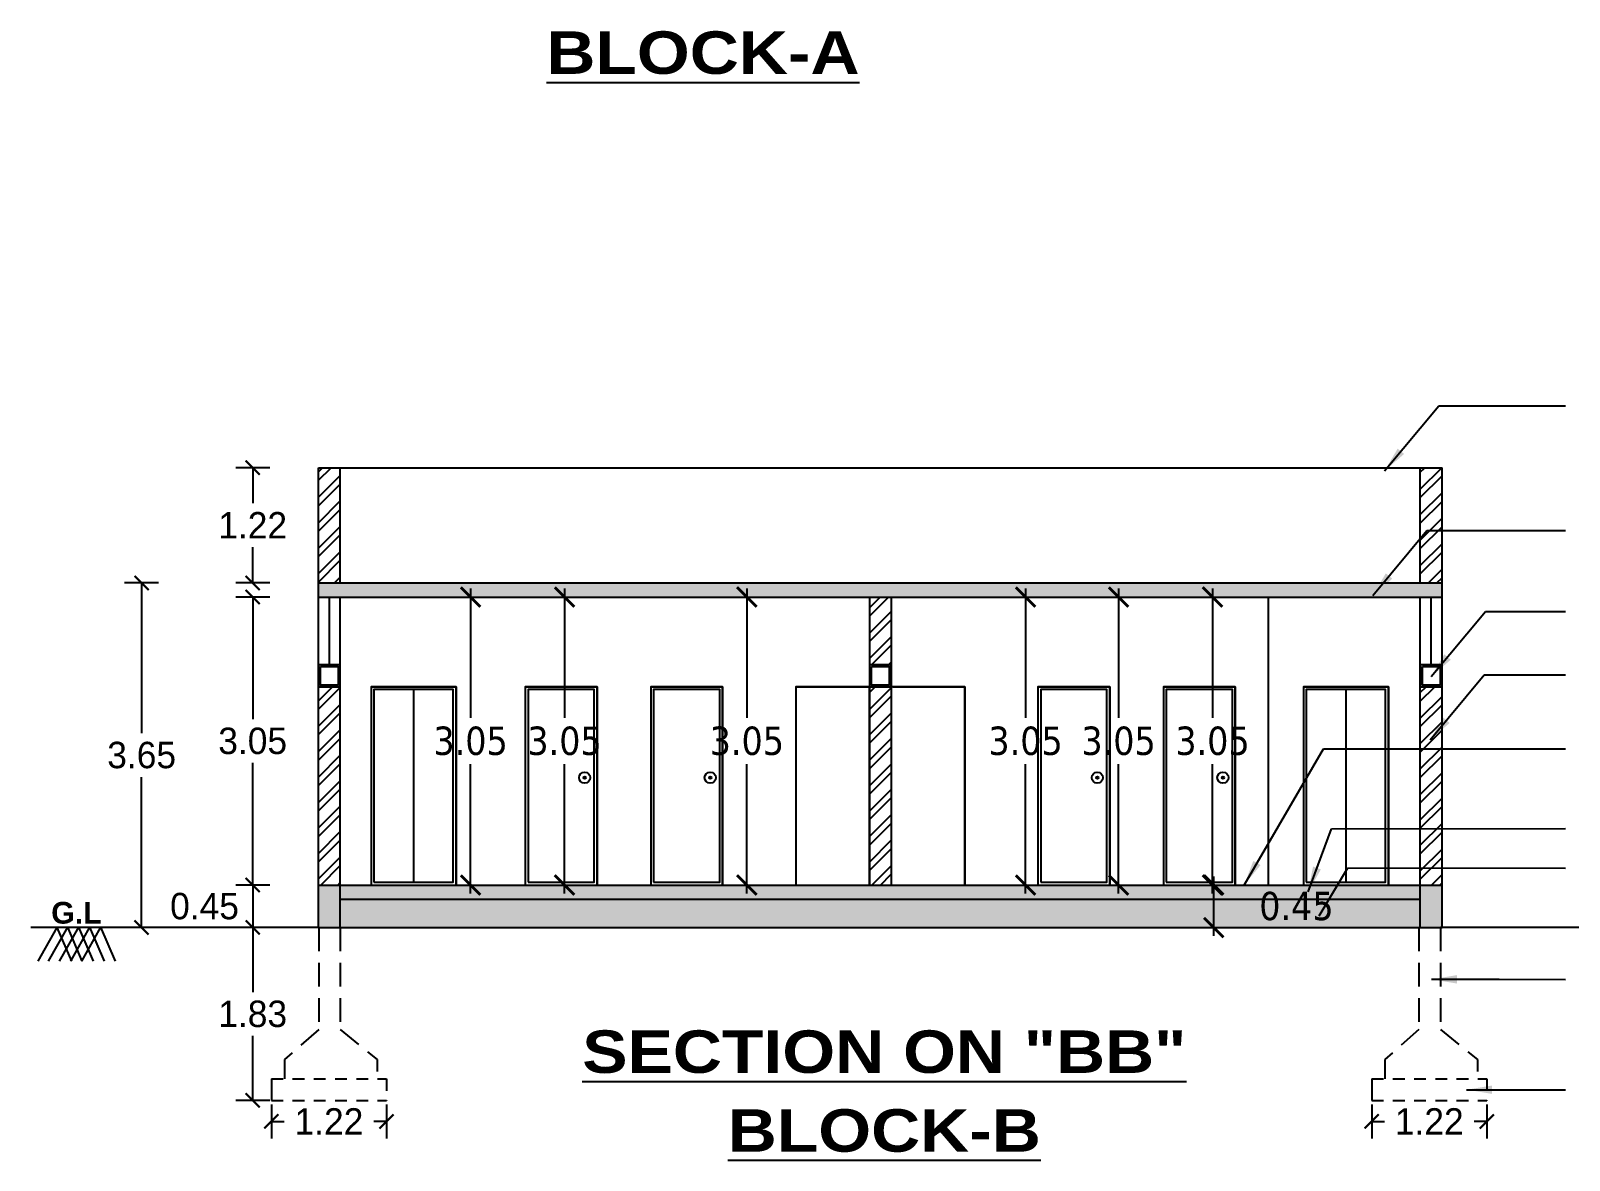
# Model space of a CAD drawing. Header units: metres. Extents: x 743 to 2261, y -742 to 557.
# Drawn here: x 2146.05 to 2162.34, y -620.19 to -608.23 of the extents above; entities that cross this region are included whole.
import ezdxf

# ---------------------------------------------------------------- set-up
doc = ezdxf.new("R2010")
doc.units = ezdxf.units.M
doc.linetypes.add('HIDDEN', pattern=[0.375, 0.25, -0.125])
doc.linetypes.add('HIDDEN2', pattern=[0.1875, 0.125, -0.0625])
for name, color, linetype in [('BLK_2_FLR_0_SP_WC', 233, 'Continuous'), ('BLK_2_FLR_0_WATER_CLOSET', 2, 'Continuous'), ('BLK_2_PLINTH_HEIGHT', 7, 'Continuous')]:
    doc.layers.add(name, color=color, linetype=linetype)
doc.styles.add('CGR', font='ariblk.ttf')
doc.styles.add('kavi', font='ARLRDBD.TTF')
doc.styles.add('STYLE1', font='tahoma.ttf', dxfattribs={"height": 0.4})
doc.styles.add('STYLE2', font='tahoma.ttf', dxfattribs={"height": 0.3})
doc.styles.add('TITLE', font='arialbd.ttf')
doc.dimstyles.new('kavi', dxfattribs={"dimtxt": 0.11, "dimasz": 0.23, "dimexe": 0.18, "dimexo": 0.0625, "dimgap": 0.09, "dimtad": 0, "dimtih": 1, "dimtoh": 1, "dimzin": 0, "dimdsep": 46, "dimtxsty": 'kavi', "dimblk": 'ARCHTICK', "dimcen": 0.09, "dimse1": 1, "dimse2": 1, "dimadec": 0, "dimazin": 0, "dimtfac": 1, "dimtofl": 0, "dimtmove": 0, "dimatfit": 3, "dimldrblk": 'ARCHTICK', "dimfxl": 0, "dimtolj": 1, "dimtzin": 0, "dimarcsym": 0})
doc.dimstyles.new('STY', dxfattribs={"dimscale": 0.9, "dimtxt": 0.23, "dimasz": 0.18, "dimexe": 0.15, "dimexo": 0.6, "dimgap": 0.1, "dimtad": 1, "dimtih": 1, "dimtoh": 1, "dimzin": 0, "dimdsep": 46, "dimtxsty": 'STYLE1', "dimblk": 'CLOSEDBLANK', "dimcen": 0.09375, "dimdle": 0.1, "dimse1": 1, "dimse2": 1, "dimadec": 0, "dimazin": 0, "dimtfac": 1, "dimtmove": 2, "dimatfit": 2, "dimfxl": 0, "dimtolj": 1, "dimtzin": 0, "dimarcsym": 0})
pattern_1 = [(37.5, (1185.355304, -1162.830115), (-0.0014400282, 0.0440471914), [0, -0.0347472, 0, -0.038862, 0, -0.0371475]), (7.5, (1185.355304, -1162.830115), (0.0404570955, 0.064514259), [0, -0.0187452, 0, -0.0313182, 0, -0.0120015]), (327.5, (1185.327186, -1162.830115), (0.0711893133, 0.0001293466), [0, -0.01143, 0, -0.041148, 0, -0.053721]), (317.5, (1185.327186, -1162.830115), (0.0687200807, 0.020063639), [0, -0.005715, 0, -0.0269748, 0, -0.030861])]
pattern_2 = [(50, (1185.3553, -1162.83012), (0.163966202, -0.014345177), [0.017145, -0.188595]), (355, (1185.3553, -1162.83012), (-0.03171908, 0.17195116), [0.013716, -0.150876526]), (100.451445, (1185.36897, -1162.83131), (0.132247122, 0.157605977), [0.014571008, -0.16028122]), (46.1842, (1185.3553, -1162.7844), (0.243971137, -0.037838095), [0.0257175, -0.2828925]), (96.635558, (1185.37563, -1162.78755), (0.21366372, 0.22268351), [0.02185652, -0.24042205]), (351.18415, (1185.3553, -1162.7844), (0.21366372, 0.22268351), [0.02057397, -0.22631376]), (21, (1185.37816, -1162.79583), (0.136452952, -0.092038678), [0.017145, -0.188595]), (326, (1185.37816, -1162.79583), (0.055621826, 0.16576917), [0.013716, -0.150876]), (71.451445, (1185.38953, -1162.8035), (0.192074777, 0.073730492), [0.014571008, -0.160280944]), (37.5, (1185.355304, -1162.830115), (0.002779743, 0.076099535), [0, -0.1490472, 0, -0.153162, 0, -0.1514475]), (7.5, (1185.3553, -1162.830115), (0.060137696, 0.0901625173), [0, -0.0873252, 0, -0.1456182, 0, -0.0577215]), (327.5, (1185.304326, -1162.830115), (0.1220315357, -0.0051558696), [0, -0.05715, 0, -0.178308, 0, -0.236601]), (317.5, (1185.28147, -1162.83012), (0.133316263, 0.022883842), [0, -0.074295, 0, -0.1184148, 0, -0.168021])]
pattern_3 = [(45, (1185.3553, -1162.83012), (-0.134703842, 0.134703842), []), (45, (1185.4451, -1162.83012), (-0.134703842, 0.134703842), [])]

# ---------------------------------------------------------------- blocks, each defined once
blk = doc.blocks.new('_ClosedBlank')
at = {"color": 0, "linetype": 'ByBlock', "lineweight": -2}
for p, q in [((-1, 0.167), (0, 0)), ((-1, 0.167), (-1, -0.167)), ((0, 0), (-1, -0.167))]:
    blk.add_line(p, q, dxfattribs=at)
blk = doc.blocks.new('_ArchTick')
at = {"color": 0, "linetype": 'ByBlock', "const_width": 0.15}
blk.add_lwpolyline([(-0.5, -0.5), (0.5, 0.5)], dxfattribs=at)
blk = doc.blocks.new('*D101')
at = {"color": 0, "lineweight": -2}
for p, q in [((2148.578, -612.857), (2148.218, -612.857)), ((2148.398, -612.857), (2148.398, -613.234)), ((2148.398, -614.077), (2148.398, -613.699)), ((2148.578, -614.077), (2148.218, -614.077))]:
    blk.add_line(p, q, dxfattribs=at)
at = {"color": 0, "lineweight": -2, "xscale": 0.15, "yscale": 0.15, "zscale": 0.15}
for p, rotation in [((2148.398, -612.857), 90), ((2148.398, -614.077), 270)]:
    blk.add_blockref('_ArchTick', p, dxfattribs=dict(at, rotation=rotation))
at = {"color": 0, "insert": (2148.398, -613.467), "char_height": 0.28, "attachment_point": 5, "style": 'kavi'}
blk.add_mtext('\\A1;1.22', dxfattribs=at)
blk = doc.blocks.new('*D102')
at = {"color": 0, "lineweight": -2}
for p, q in [((2148.578, -614.227), (2148.218, -614.227)), ((2148.398, -614.227), (2148.398, -615.519)), ((2148.398, -617.277), (2148.398, -615.984)), ((2148.578, -617.277), (2148.218, -617.277))]:
    blk.add_line(p, q, dxfattribs=at)
at = {"color": 0, "lineweight": -2, "xscale": 0.15, "yscale": 0.15, "zscale": 0.15}
for p, rotation in [((2148.398, -614.227), 90), ((2148.398, -617.277), 270)]:
    blk.add_blockref('_ArchTick', p, dxfattribs=dict(at, rotation=rotation))
at = {"color": 0, "insert": (2148.398, -615.752), "char_height": 0.28, "attachment_point": 5, "style": 'kavi'}
blk.add_mtext('\\A1;3.05', dxfattribs=at)
blk = doc.blocks.new('*D103')
at = {"color": 0, "lineweight": -2}
for p, q in [((2148.578, -617.277), (2148.218, -617.277)), ((2148.398, -617.277), (2148.398, -617.727)), ((2148.578, -617.727), (2148.218, -617.727))]:
    blk.add_line(p, q, dxfattribs=at)
at = {"color": 0, "lineweight": -2, "xscale": 0.15, "yscale": 0.15, "zscale": 0.15}
for p, rotation in [((2148.398, -617.277), 90), ((2148.398, -617.727), 270)]:
    blk.add_blockref('_ArchTick', p, dxfattribs=dict(at, rotation=rotation))
at = {"color": 0, "insert": (2147.888, -617.502), "char_height": 0.28, "attachment_point": 5, "style": 'kavi'}
blk.add_mtext('\\A1;0.45', dxfattribs=at)
blk = doc.blocks.new('*D104')
at = {"color": 0, "lineweight": -2}
for p, q in [((2147.402, -614.077), (2147.042, -614.077)), ((2147.222, -614.077), (2147.222, -615.669)), ((2147.222, -617.727), (2147.222, -616.134)), ((2147.402, -617.727), (2147.042, -617.727))]:
    blk.add_line(p, q, dxfattribs=at)
at = {"color": 0, "lineweight": -2, "xscale": 0.15, "yscale": 0.15, "zscale": 0.15}
for p, rotation in [((2147.222, -614.077), 90), ((2147.222, -617.727), 270)]:
    blk.add_blockref('_ArchTick', p, dxfattribs=dict(at, rotation=rotation))
at = {"color": 0, "insert": (2147.222, -615.902), "char_height": 0.28, "attachment_point": 5, "style": 'kavi'}
blk.add_mtext('\\A1;3.65', dxfattribs=at)
blk = doc.blocks.new('*D105')
at = {"color": 0, "lineweight": -2}
for p, q in [((2148.578, -617.727), (2148.218, -617.727)), ((2148.398, -617.727), (2148.398, -618.411)), ((2148.398, -619.559), (2148.398, -618.875)), ((2148.578, -619.559), (2148.218, -619.559))]:
    blk.add_line(p, q, dxfattribs=at)
at = {"color": 0, "lineweight": -2, "xscale": 0.15, "yscale": 0.15, "zscale": 0.15}
for p, rotation in [((2148.398, -617.727), 90), ((2148.398, -619.559), 270)]:
    blk.add_blockref('_ArchTick', p, dxfattribs=dict(at, rotation=rotation))
at = {"color": 0, "insert": (2148.398, -618.643), "char_height": 0.28, "attachment_point": 5, "style": 'kavi'}
blk.add_mtext('\\A1;1.83', dxfattribs=at)
blk = doc.blocks.new('*D106')
at = {"color": 0, "lineweight": -2}
for p, q in [((2148.596, -619.601), (2148.596, -619.961)), ((2149.816, -619.601), (2149.816, -619.961)), ((2148.596, -619.781), (2148.733, -619.781)), ((2149.816, -619.781), (2149.68, -619.781))]:
    blk.add_line(p, q, dxfattribs=at)
at = {"color": 0, "lineweight": -2, "xscale": 0.15, "yscale": 0.15, "zscale": 0.15, "rotation": 180}
blk.add_blockref('_ArchTick', (2148.596, -619.781), dxfattribs=at)
at = {"color": 0, "lineweight": -2, "xscale": 0.15, "yscale": 0.15, "zscale": 0.15}
blk.add_blockref('_ArchTick', (2149.816, -619.781), dxfattribs=at)
at = {"color": 0, "insert": (2149.206, -619.781), "char_height": 0.28, "attachment_point": 5, "style": 'kavi'}
blk.add_mtext('\\A1;1.22', dxfattribs=at)
blk = doc.blocks.new('*D107')
at = {"color": 0, "lineweight": -2}
for p, q in [((2160.25, -619.601), (2160.25, -619.961)), ((2161.47, -619.601), (2161.47, -619.961)), ((2160.25, -619.781), (2160.387, -619.781)), ((2161.47, -619.781), (2161.334, -619.781))]:
    blk.add_line(p, q, dxfattribs=at)
at = {"color": 0, "lineweight": -2, "xscale": 0.15, "yscale": 0.15, "zscale": 0.15, "rotation": 180}
blk.add_blockref('_ArchTick', (2160.25, -619.781), dxfattribs=at)
at = {"color": 0, "lineweight": -2, "xscale": 0.15, "yscale": 0.15, "zscale": 0.15}
blk.add_blockref('_ArchTick', (2161.47, -619.781), dxfattribs=at)
at = {"color": 0, "insert": (2160.86, -619.781), "char_height": 0.28, "attachment_point": 5, "style": 'kavi'}
blk.add_mtext('\\A1;1.22', dxfattribs=at)
blk = doc.blocks.new('*D170')
at = {"layer": 'BLK_2_FLR_0_WATER_CLOSET', "color": 0, "lineweight": -2}
for p, q in [((2156.584, -614.137), (2156.584, -615.506)), ((2156.377, -614.227), (2156.791, -614.227)), ((2156.584, -617.367), (2156.584, -615.998)), ((2156.377, -617.277), (2156.791, -617.277))]:
    blk.add_line(p, q, dxfattribs=at)
at = {"layer": 'Defpoints', "color": 0}
for p in [(2155.742, -614.227), (2156.584, -614.227), (2155.742, -617.277)]:
    blk.add_point(p, dxfattribs=at)
at = {"layer": 'BLK_2_FLR_0_WATER_CLOSET', "color": 0, "lineweight": -2, "xscale": 0.207, "yscale": 0.207, "zscale": 0.207}
for p, rotation in [((2156.584, -614.227), 90), ((2156.584, -617.277), 270)]:
    blk.add_blockref('_ArchTick', p, dxfattribs=dict(at, rotation=rotation))
at = {"layer": 'BLK_2_FLR_0_WATER_CLOSET', "color": 0, "insert": (2156.584, -615.752), "char_height": 0.3, "attachment_point": 5, "style": 'STYLE2'}
blk.add_mtext('\\A1;3.05', dxfattribs=at)
blk = doc.blocks.new('*D171')
at = {"layer": 'BLK_2_FLR_0_WATER_CLOSET', "color": 0, "lineweight": -2}
for p, q in [((2157.569, -614.137), (2157.569, -615.506)), ((2157.362, -614.227), (2157.776, -614.227)), ((2157.569, -617.367), (2157.569, -615.998)), ((2157.362, -617.277), (2157.776, -617.277))]:
    blk.add_line(p, q, dxfattribs=at)
at = {"layer": 'Defpoints', "color": 0}
for p in [(2156.727, -614.227), (2157.569, -614.227), (2156.727, -617.277)]:
    blk.add_point(p, dxfattribs=at)
at = {"layer": 'BLK_2_FLR_0_WATER_CLOSET', "color": 0, "lineweight": -2, "xscale": 0.207, "yscale": 0.207, "zscale": 0.207}
for p, rotation in [((2157.569, -614.227), 90), ((2157.569, -617.277), 270)]:
    blk.add_blockref('_ArchTick', p, dxfattribs=dict(at, rotation=rotation))
at = {"layer": 'BLK_2_FLR_0_WATER_CLOSET', "color": 0, "insert": (2157.569, -615.752), "char_height": 0.3, "attachment_point": 5, "style": 'STYLE2'}
blk.add_mtext('\\A1;3.05', dxfattribs=at)
blk = doc.blocks.new('*D172')
at = {"layer": 'BLK_2_FLR_0_SP_WC', "color": 0, "lineweight": -2}
for p, q in [((2158.564, -614.137), (2158.564, -615.506)), ((2158.357, -614.227), (2158.771, -614.227)), ((2158.564, -617.367), (2158.564, -615.998)), ((2158.357, -617.277), (2158.771, -617.277))]:
    blk.add_line(p, q, dxfattribs=at)
at = {"layer": 'Defpoints', "color": 0}
for p in [(2157.722, -614.227), (2158.564, -614.227), (2157.722, -617.277)]:
    blk.add_point(p, dxfattribs=at)
at = {"layer": 'BLK_2_FLR_0_SP_WC', "color": 0, "lineweight": -2, "xscale": 0.207, "yscale": 0.207, "zscale": 0.207}
for p, rotation in [((2158.564, -614.227), 90), ((2158.564, -617.277), 270)]:
    blk.add_blockref('_ArchTick', p, dxfattribs=dict(at, rotation=rotation))
at = {"layer": 'BLK_2_FLR_0_SP_WC', "color": 0, "insert": (2158.564, -615.752), "char_height": 0.3, "attachment_point": 5, "style": 'STYLE2'}
blk.add_mtext('\\A1;3.05', dxfattribs=at)
blk = doc.blocks.new('*D173')
at = {"layer": 'BLK_2_FLR_0_WATER_CLOSET', "color": 0, "lineweight": -2}
for p, q in [((2153.632, -614.137), (2153.632, -615.506)), ((2153.425, -614.227), (2153.839, -614.227)), ((2153.632, -617.367), (2153.632, -615.998)), ((2153.425, -617.277), (2153.839, -617.277))]:
    blk.add_line(p, q, dxfattribs=at)
at = {"layer": 'Defpoints', "color": 0}
for p in [(2152.791, -614.227), (2153.632, -614.227), (2152.791, -617.277)]:
    blk.add_point(p, dxfattribs=at)
at = {"layer": 'BLK_2_FLR_0_WATER_CLOSET', "color": 0, "lineweight": -2, "xscale": 0.207, "yscale": 0.207, "zscale": 0.207}
for p, rotation in [((2153.632, -614.227), 90), ((2153.632, -617.277), 270)]:
    blk.add_blockref('_ArchTick', p, dxfattribs=dict(at, rotation=rotation))
at = {"layer": 'BLK_2_FLR_0_WATER_CLOSET', "color": 0, "insert": (2153.632, -615.752), "char_height": 0.3, "attachment_point": 5, "style": 'STYLE2'}
blk.add_mtext('\\A1;3.05', dxfattribs=at)
blk = doc.blocks.new('*D174')
at = {"layer": 'BLK_2_FLR_0_SP_WC', "color": 0, "lineweight": -2}
for p, q in [((2150.706, -614.137), (2150.706, -615.506)), ((2150.499, -614.227), (2150.913, -614.227)), ((2150.706, -617.367), (2150.706, -615.998)), ((2150.499, -617.277), (2150.913, -617.277))]:
    blk.add_line(p, q, dxfattribs=at)
at = {"layer": 'Defpoints', "color": 0}
for p in [(2149.864, -614.227), (2150.706, -614.227), (2149.864, -617.277)]:
    blk.add_point(p, dxfattribs=at)
at = {"layer": 'BLK_2_FLR_0_SP_WC', "color": 0, "lineweight": -2, "xscale": 0.207, "yscale": 0.207, "zscale": 0.207}
for p, rotation in [((2150.706, -614.227), 90), ((2150.706, -617.277), 270)]:
    blk.add_blockref('_ArchTick', p, dxfattribs=dict(at, rotation=rotation))
at = {"layer": 'BLK_2_FLR_0_SP_WC', "color": 0, "insert": (2150.706, -615.752), "char_height": 0.3, "attachment_point": 5, "style": 'STYLE2'}
blk.add_mtext('\\A1;3.05', dxfattribs=at)
blk = doc.blocks.new('*D175')
at = {"layer": 'BLK_2_FLR_0_WATER_CLOSET', "color": 0, "lineweight": -2}
for p, q in [((2151.701, -614.137), (2151.701, -615.506)), ((2151.494, -614.227), (2151.908, -614.227)), ((2151.701, -617.367), (2151.701, -615.998)), ((2151.494, -617.277), (2151.908, -617.277))]:
    blk.add_line(p, q, dxfattribs=at)
at = {"layer": 'Defpoints', "color": 0}
for p in [(2150.859, -614.227), (2151.701, -614.227), (2150.859, -617.277)]:
    blk.add_point(p, dxfattribs=at)
at = {"layer": 'BLK_2_FLR_0_WATER_CLOSET', "color": 0, "lineweight": -2, "xscale": 0.207, "yscale": 0.207, "zscale": 0.207}
for p, rotation in [((2151.701, -614.227), 90), ((2151.701, -617.277), 270)]:
    blk.add_blockref('_ArchTick', p, dxfattribs=dict(at, rotation=rotation))
at = {"layer": 'BLK_2_FLR_0_WATER_CLOSET', "color": 0, "insert": (2151.701, -615.752), "char_height": 0.3, "attachment_point": 5, "style": 'STYLE2'}
blk.add_mtext('\\A1;3.05', dxfattribs=at)
blk = doc.blocks.new('*D176')
at = {"layer": 'BLK_2_PLINTH_HEIGHT', "color": 0, "lineweight": -2}
for p, q in [((2158.577, -617.817), (2158.577, -617.187)), ((2158.37, -617.277), (2158.784, -617.277)), ((2158.37, -617.727), (2158.784, -617.727))]:
    blk.add_line(p, q, dxfattribs=at)
at = {"layer": 'Defpoints', "color": 0}
for p in [(2157.965, -617.277), (2158.577, -617.277), (2157.743, -617.727)]:
    blk.add_point(p, dxfattribs=at)
at = {"layer": 'BLK_2_PLINTH_HEIGHT', "color": 0, "lineweight": -2, "xscale": 0.207, "yscale": 0.207, "zscale": 0.207}
for p, rotation in [((2158.577, -617.277), 90), ((2158.577, -617.727), 270)]:
    blk.add_blockref('_ArchTick', p, dxfattribs=dict(at, rotation=rotation))
at = {"layer": 'BLK_2_PLINTH_HEIGHT', "color": 0, "insert": (2159.453, -617.502), "char_height": 0.3, "attachment_point": 5, "style": 'STYLE2'}
blk.add_mtext('\\A1;0.45', dxfattribs=at)

msp = doc.modelspace()

# ---------------------------------------------------------------- hatches: boundary and pattern name
at = {"linetype": 'ByBlock'}
h = msp.add_hatch(dxfattribs=at)
h.set_pattern_fill('ANSI32', color=5, scale=0.02)
h.set_pattern_definition(pattern_3)
h.paths.add_polyline_path([(2149.325, -612.857), (2149.095, -612.857), (2149.095, -614.077), (2149.325, -614.077)])
h.paths.add_polyline_path([(2160.995, -612.857), (2160.765, -612.857), (2160.765, -614.077), (2160.995, -614.077)])
h = msp.add_hatch()
h.set_pattern_fill('AR-CONC', color=5, scale=0.0009)
h.set_pattern_definition(pattern_2)
h.paths.add_polyline_path([(2160.995, -614.077), (2149.095, -614.077), (2149.095, -614.227), (2160.995, -614.227)])
h = msp.add_hatch(dxfattribs=at)
h.set_pattern_fill('ANSI32', color=5, scale=0.02)
h.set_pattern_definition(pattern_3)
h.paths.add_polyline_path([(2154.93, -617.277), (2155.16, -617.277), (2155.16, -615.177), (2154.93, -615.177)])
h.paths.add_polyline_path([(2154.93, -614.945), (2155.16, -614.945), (2155.16, -614.227), (2154.93, -614.227)])
h = msp.add_hatch(dxfattribs=at)
h.set_pattern_fill('ANSI32', color=5, scale=0.02)
h.set_pattern_definition(pattern_3)
h.paths.add_polyline_path([(2149.325, -615.177), (2149.095, -615.177), (2149.095, -617.277), (2149.325, -617.277)])
h.paths.add_polyline_path([(2160.765, -617.277), (2160.995, -617.277), (2160.995, -615.177), (2160.765, -615.177)])
h = msp.add_hatch()
h.set_pattern_fill('AR-CONC', color=5, scale=0.0009)
h.set_pattern_definition(pattern_2)
h.paths.add_polyline_path([(2160.765, -617.277), (2149.325, -617.277), (2149.325, -617.427), (2160.765, -617.427)])
h.paths.add_polyline_path([(2149.325, -617.277), (2149.095, -617.277), (2149.095, -617.727), (2149.325, -617.727)])
h.paths.add_polyline_path([(2160.995, -617.277), (2160.765, -617.277), (2160.765, -617.727), (2160.995, -617.727)])
h = msp.add_hatch()
h.set_pattern_fill('AR-SAND', color=5, scale=0.0009)
h.set_pattern_definition(pattern_1)
h.paths.add_polyline_path([(2160.765, -617.727), (2160.765, -617.427), (2149.325, -617.427), (2149.325, -617.727)])
h = msp.add_hatch()
h.set_pattern_fill('AR-SAND', color=5, scale=0.0009)
h.set_pattern_definition(pattern_1)
h.paths.add_polyline_path([(2160.765, -617.727), (2160.765, -617.427), (2149.325, -617.427), (2149.325, -617.727)])

# ---------------------------------------------------------------- linework, layer by layer
at = {"color": 5}
for p, q in [((2149.095, -617.727), (2149.095, -612.857)), ((2149.095, -612.857), (2160.995, -612.857)), ((2149.325, -614.077), (2149.325, -612.857)), ((2149.095, -614.077), (2160.995, -614.077)), ((2149.095, -614.227), (2160.995, -614.227)), ((2149.325, -617.727), (2149.325, -614.227)), ((2149.653, -615.177), (2150.553, -615.177)), ((2150.103, -615.207), (2150.103, -617.247)), ((2150.553, -615.177), (2150.553, -617.277)), ((2151.285, -615.177), (2152.045, -615.177)), ((2152.045, -615.177), (2152.045, -617.277)), ((2152.615, -615.177), (2153.375, -615.177)), ((2153.375, -615.177), (2153.375, -617.277)), ((2154.15, -615.177), (2154.93, -615.177)), ((2154.93, -615.177), (2154.93, -617.277)), ((2155.18, -615.177), (2155.94, -615.177)), ((2155.94, -615.177), (2155.94, -617.277)), ((2156.715, -615.177), (2157.475, -615.177)), ((2157.475, -615.177), (2157.475, -617.277)), ((2158.045, -615.177), (2158.805, -615.177)), ((2158.805, -615.177), (2158.805, -617.277)), ((2159.527, -615.177), (2160.427, -615.177)), ((2159.977, -615.207), (2159.977, -617.247)), ((2160.427, -615.177), (2160.427, -617.277)), ((2149.095, -617.277), (2160.995, -617.277)), ((2149.325, -617.427), (2160.765, -617.427)), ((2149.095, -617.727), (2146.048, -617.727)), ((2146.325, -617.727), (2146.122, -618.085)), ((2146.435, -617.725), (2146.232, -618.083)), ((2146.325, -617.727), (2146.48, -618.085)), ((2146.552, -617.725), (2146.349, -618.083)), ((2146.552, -617.725), (2146.349, -618.083)), ((2146.435, -617.725), (2146.59, -618.083)), ((2146.67, -617.725), (2146.467, -618.083)), ((2146.67, -617.725), (2146.467, -618.083)), ((2146.552, -617.725), (2146.707, -618.083)), ((2146.552, -617.725), (2146.707, -618.083)), ((2146.788, -617.725), (2146.584, -618.083)), ((2146.67, -617.725), (2146.825, -618.083)), ((2146.67, -617.725), (2146.825, -618.083)), ((2146.788, -617.725), (2146.943, -618.083)), ((2149.095, -617.727), (2160.995, -617.727)), ((2163.631, -617.727), (2160.979, -617.727)), ((2148.596, -619.331), (2148.596, -619.559)), ((2160.25, -619.331), (2160.25, -619.559))]:
    msp.add_line(p, q, dxfattribs=at)
at = {"color": 5, "linetype": 'ByBlock'}
for p, q in [((2160.765, -614.077), (2160.765, -612.857)), ((2160.995, -617.727), (2160.995, -612.857)), ((2160.765, -617.727), (2160.765, -614.227))]:
    msp.add_line(p, q, dxfattribs=at)
at = {"color": 5, "linetype": 'HIDDEN'}
for p, q in [((2148.734, -619.126), (2148.734, -619.331)), ((2160.388, -619.126), (2160.388, -619.331))]:
    msp.add_line(p, q, dxfattribs=at)
at = {"color": 5, "linetype": 'HIDDEN2'}
for p, q in [((2149.717, -619.126), (2149.717, -619.331)), ((2161.371, -619.126), (2161.371, -619.331)), ((2148.596, -619.331), (2149.816, -619.331)), ((2149.816, -619.331), (2149.816, -619.559)), ((2160.25, -619.331), (2161.47, -619.331)), ((2161.47, -619.331), (2161.47, -619.559)), ((2148.596, -619.559), (2149.816, -619.559)), ((2160.25, -619.559), (2161.47, -619.559))]:
    msp.add_line(p, q, dxfattribs=at)
at = {"color": 5}
for points in [[(2149.21, -614.945), (2149.21, -614.227)], [(2154.93, -614.227), (2154.93, -617.277)], [(2155.16, -614.227), (2155.16, -617.277)], [(2159.155, -614.227), (2159.155, -617.277)], [(2160.88, -614.945), (2160.88, -614.227)]]:
    msp.add_lwpolyline(points, dxfattribs=at)
for points in [[(2149.095, -615.177), (2149.325, -615.177), (2149.325, -614.945), (2149.095, -614.945)], [(2154.93, -615.177), (2155.16, -615.177), (2155.16, -614.945), (2154.93, -614.945)], [(2160.765, -615.177), (2160.995, -615.177), (2160.995, -614.945), (2160.765, -614.945)], [(2149.117, -614.964), (2149.305, -614.964), (2149.305, -615.16), (2149.117, -615.16)], [(2154.952, -614.964), (2155.14, -614.964), (2155.14, -615.16), (2154.952, -615.16)], [(2160.787, -614.964), (2160.975, -614.964), (2160.975, -615.16), (2160.787, -615.16)], [(2149.653, -617.277), (2150.553, -617.277), (2150.553, -615.177), (2149.653, -615.177)], [(2149.683, -617.247), (2150.523, -617.247), (2150.523, -615.207), (2149.683, -615.207)], [(2151.285, -617.277), (2152.045, -617.277), (2152.045, -615.177), (2151.285, -615.177)], [(2151.315, -617.247), (2152.015, -617.247), (2152.015, -615.207), (2151.315, -615.207)], [(2152.615, -617.277), (2153.375, -617.277), (2153.375, -615.177), (2152.615, -615.177)], [(2152.645, -617.247), (2153.345, -617.247), (2153.345, -615.207), (2152.645, -615.207)], [(2154.15, -617.277), (2154.93, -617.277), (2154.93, -615.177), (2154.15, -615.177)], [(2155.16, -617.277), (2155.94, -617.277), (2155.94, -615.177), (2155.16, -615.177)], [(2156.715, -617.277), (2157.475, -617.277), (2157.475, -615.177), (2156.715, -615.177)], [(2156.745, -617.247), (2157.445, -617.247), (2157.445, -615.207), (2156.745, -615.207)], [(2158.045, -617.277), (2158.805, -617.277), (2158.805, -615.177), (2158.045, -615.177)], [(2158.075, -617.247), (2158.775, -617.247), (2158.775, -615.207), (2158.075, -615.207)], [(2159.527, -617.277), (2160.427, -617.277), (2160.427, -615.177), (2159.527, -615.177)], [(2159.557, -617.247), (2160.397, -617.247), (2160.397, -615.207), (2159.557, -615.207)]]:
    msp.add_lwpolyline(points, close=True, dxfattribs=at)
at = {"color": 5, "linetype": 'HIDDEN'}
for points in [[(2149.097, -617.727), (2149.097, -618.807), (2148.734, -619.126)], [(2149.325, -617.727), (2149.325, -618.807), (2149.717, -619.126)], [(2160.751, -617.727), (2160.751, -618.807), (2160.388, -619.126)], [(2160.979, -617.727), (2160.979, -618.807), (2161.371, -619.126)]]:
    msp.add_lwpolyline(points, dxfattribs=at)
at = {"color": 5}
for centre, radius in [((2151.914, -616.14), 0.0595), ((2153.244, -616.14), 0.0595), ((2157.344, -616.14), 0.0595), ((2158.674, -616.14), 0.0595), ((2151.915, -616.139), 0.0122), ((2153.245, -616.139), 0.0122), ((2157.345, -616.139), 0.0122), ((2158.675, -616.139), 0.0122)]:
    msp.add_circle(centre, radius, dxfattribs=at)

# ---------------------------------------------------------------- texts
at = {"color": 5, "ltscale": 1.5, "style": 'TITLE'}
msp.add_text('G.L', height=0.23, dxfattribs=at).set_placement((2146.264, -617.686))
at = {"color": 5, "char_height": 0.45, "width": 20.8908, "attachment_point": 2, "style": 'CGR'}
for s, insert in [('{\\LBLOCK-A}', (2153.167, -608.236)), ('{\\LSECTION ON "BB"}', (2155.088, -618.817)), ('{\\LBLOCK-B}', (2155.088, -619.652))]:
    msp.add_mtext(s, dxfattribs=dict(at, insert=insert))

# ---------------------------------------------------------------- dimensions: what is measured, and where the dimension line sits
at = {"color": 5}
for base, p1, p2, picture, middle in [((2148.398, -614.077), (2150.276, -612.857), (2150.276, -614.077), '*D101', (2148.398, -613.467)), ((2147.222, -617.727), (2150.276, -614.077), (2150.276, -617.727), '*D104', (2147.222, -615.902)), ((2148.398, -617.277), (2149.68, -614.227), (2149.417, -617.277), '*D102', (2148.398, -615.752)), ((2148.398, -617.727), (2149.417, -617.277), (2149.545, -617.727), '*D103', (2147.888, -617.502)), ((2148.398, -619.559), (2148.897, -617.727), (2148.897, -619.559), '*D105', (2148.398, -618.643))]:
    dim = msp.add_linear_dim(base=base, p1=p1, p2=p2, angle=90, dimstyle='kavi', override={"dimtxt": 0.28, "dimasz": 0.15, "dimse1": 0, "dimse2": 0, "dimtmove": 2, "dimfxlon": 1}, dxfattribs=at)
    dim.commit()
    dim.dimension.update_dxf_attribs({"geometry": picture, "text_midpoint": middle})
for base, p1, p2, picture, middle in [((2149.816, -619.781), (2148.596, -619.445), (2149.816, -619.445), '*D106', (2149.206, -619.781)), ((2161.47, -619.781), (2160.25, -619.445), (2161.47, -619.445), '*D107', (2160.86, -619.781))]:
    dim = msp.add_linear_dim(base=base, p1=p1, p2=p2, dimstyle='kavi', override={"dimtxt": 0.28, "dimasz": 0.15, "dimse1": 0, "dimse2": 0, "dimtmove": 2, "dimfxlon": 1}, dxfattribs=at)
    dim.commit()
    dim.dimension.update_dxf_attribs({"geometry": picture, "text_midpoint": middle})
at = {"layer": 'BLK_2_FLR_0_SP_WC', "color": 233}
for base, p1, p2, picture, middle in [((2150.706, -614.227), (2149.864, -617.277), (2149.864, -614.227), '*D174', (2150.706, -615.752)), ((2158.564, -614.227), (2157.722, -617.277), (2157.722, -614.227), '*D172', (2158.564, -615.752))]:
    dim = msp.add_linear_dim(base=base, p1=p1, p2=p2, angle=90, dimstyle='STY', override={"dimtxt": 0.3, "dimasz": 0.23, "dimexe": 0.23, "dimexo": 0.23, "dimtxsty": 'STYLE2', "dimblk": 'ArchTick', "dimcen": 0.23, "dimse1": 0, "dimse2": 0, "dimldrblk": 'ArchTick', "dimfxl": 0.23, "dimfxlon": 1, "dimtfill": 1, "dimtfillclr": 256, "dimarcsym": 1}, dxfattribs=at)
    dim.commit()
    dim.dimension.update_dxf_attribs({"geometry": picture, "text_midpoint": middle})
at = {"layer": 'BLK_2_FLR_0_WATER_CLOSET', "color": 1}
for base, p1, p2, picture, middle in [((2151.701, -614.227), (2150.859, -617.277), (2150.859, -614.227), '*D175', (2151.701, -615.752)), ((2153.632, -614.227), (2152.791, -617.277), (2152.791, -614.227), '*D173', (2153.632, -615.752))]:
    dim = msp.add_linear_dim(base=base, p1=p1, p2=p2, angle=90, dimstyle='STY', override={"dimtxt": 0.3, "dimasz": 0.23, "dimexe": 0.23, "dimexo": 0.23, "dimtxsty": 'STYLE2', "dimblk": 'ArchTick', "dimcen": 0.23, "dimse1": 0, "dimse2": 0, "dimldrblk": 'ArchTick', "dimfxl": 0.23, "dimfxlon": 1, "dimtfill": 1, "dimtfillclr": 256, "dimarcsym": 1}, dxfattribs=at)
    dim.commit()
    dim.dimension.update_dxf_attribs({"geometry": picture, "text_midpoint": middle})
at = {"layer": 'BLK_2_FLR_0_WATER_CLOSET', "color": 2}
for base, p1, p2, picture, middle in [((2156.584, -614.227), (2155.742, -617.277), (2155.742, -614.227), '*D170', (2156.584, -615.752)), ((2157.569, -614.227), (2156.727, -617.277), (2156.727, -614.227), '*D171', (2157.569, -615.752))]:
    dim = msp.add_linear_dim(base=base, p1=p1, p2=p2, angle=90, dimstyle='STY', override={"dimtxt": 0.3, "dimasz": 0.23, "dimexe": 0.23, "dimexo": 0.23, "dimtxsty": 'STYLE2', "dimblk": 'ArchTick', "dimcen": 0.23, "dimse1": 0, "dimse2": 0, "dimldrblk": 'ArchTick', "dimfxl": 0.23, "dimfxlon": 1, "dimtfill": 1, "dimtfillclr": 256, "dimarcsym": 1}, dxfattribs=at)
    dim.commit()
    dim.dimension.update_dxf_attribs({"geometry": picture, "text_midpoint": middle})
at = {"layer": 'BLK_2_PLINTH_HEIGHT', "color": 7}
dim = msp.add_linear_dim(base=(2158.577, -617.277), p1=(2157.743, -617.727), p2=(2157.965, -617.277), angle=90, dimstyle='STY', override={"dimtxt": 0.3, "dimasz": 0.23, "dimexe": 0.23, "dimexo": 0.23, "dimtxsty": 'STYLE2', "dimblk": 'ArchTick', "dimcen": 0.23, "dimse1": 0, "dimse2": 0, "dimldrblk": 'ArchTick', "dimfxl": 0.23, "dimfxlon": 1, "dimtfill": 1, "dimtfillclr": 256, "dimarcsym": 1}, dxfattribs=at)
dim.commit()
dim.dimension.update_dxf_attribs({"geometry": '*D176', "text_midpoint": (2159.453, -617.502)})

# ---------------------------------------------------------------- leaders
at = {"color": 5, "linetype": 'ByBlock'}
for points in [[(2160.387, -612.891), (2160.96, -612.201), (2162.304, -612.201)], [(2160.262, -614.212), (2160.834, -613.522), (2162.304, -613.522)], [(2160.881, -615.07), (2161.454, -614.38), (2162.304, -614.38)], [(2160.869, -615.74), (2161.442, -615.05), (2162.304, -615.05)], [(2158.899, -617.277), (2159.738, -615.834), (2162.304, -615.834)], [(2159.577, -617.35), (2159.824, -616.681), (2162.304, -616.68)], [(2159.695, -617.604), (2159.998, -617.095), (2162.304, -617.098)], [(2160.883, -618.276), (2161.602, -618.276), (2162.304, -618.278)], [(2161.256, -619.445), (2162.188, -619.445), (2162.304, -619.446)]]:
    msp.add_leader(points, dimstyle='STY', override={"dimasz": 0.3, "dimgap": 0.1, "dimtad": 0}, dxfattribs=at)

doc.saveas('drawing.dxf')
